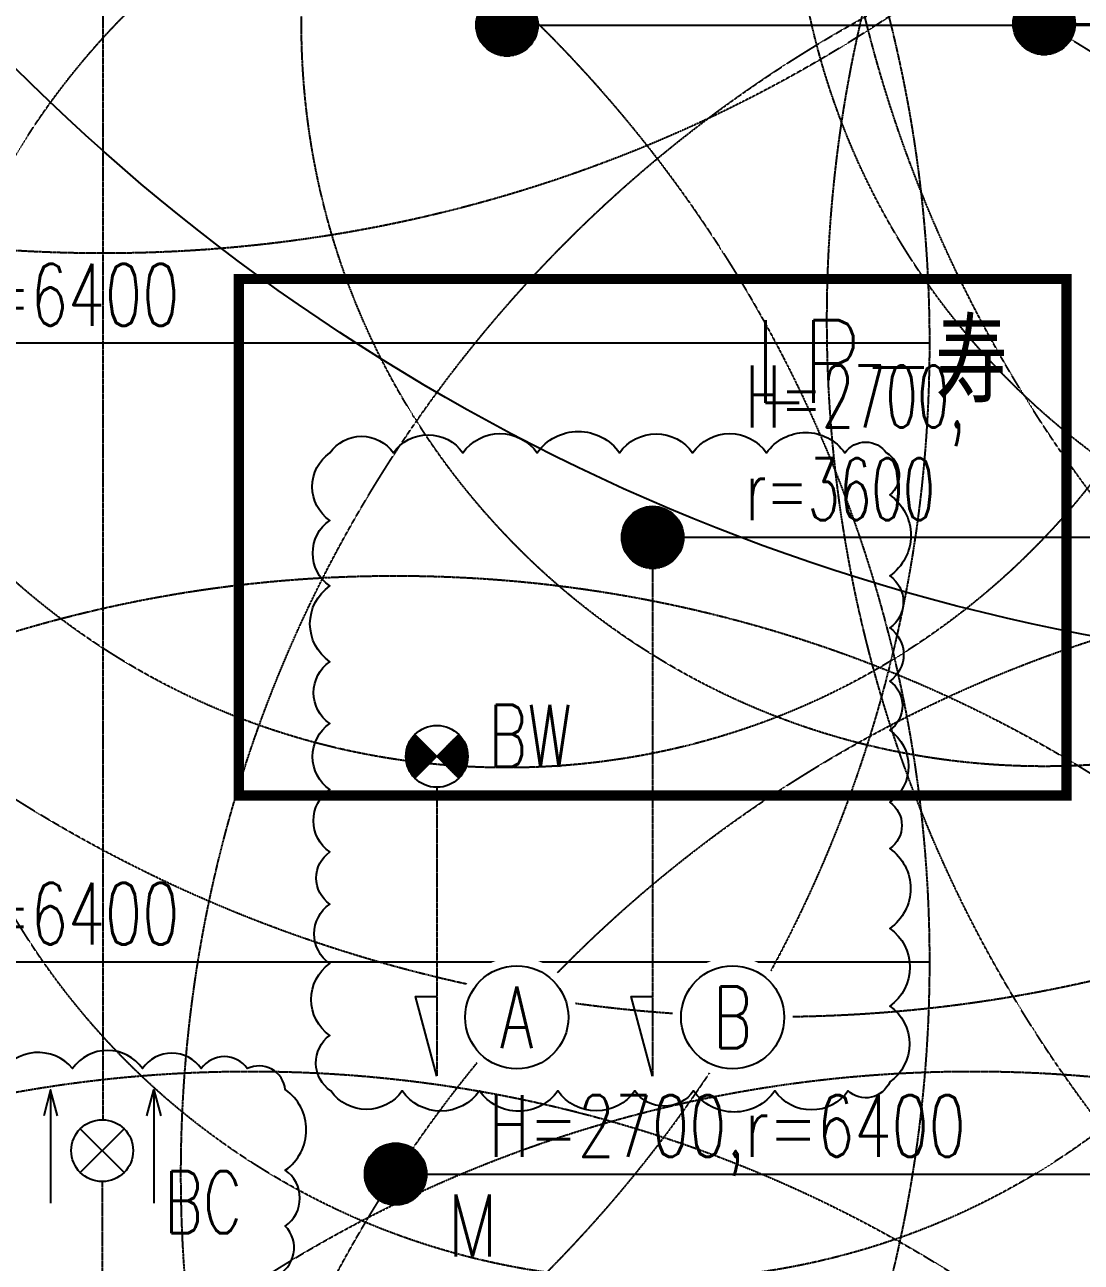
# Model space of a CAD drawing. Header units: millimetres. Extents: x 3825 to 176605, y 1457 to 56850.
# Drawn here: x 113627 to 118749, y 24426 to 30425 of the extents above; entities that cross this region are included whole.
import ezdxf
from ezdxf.enums import TextEntityAlignment as Align

# ---------------------------------------------------------------- set-up
doc = ezdxf.new("R2010")
doc.units = ezdxf.units.MM
doc.header["$LTSCALE"] = 0.2
doc.set_wipeout_variables(frame=1)
for name, pattern in [('CENTER', [50.8, 31.75, -6.35, 6.35, -6.35]), ('HIDDEN2', [4.7625, 3.175, -1.5875]), ('PHANTOM', [63.5, 31.75, -6.35, 6.35, -6.35, 6.35, -6.35])]:
    doc.linetypes.add(name, pattern=pattern)
doc.layers.get('Defpoints').update_dxf_attribs({"color": 5})
for name, color, linetype in [('1_シンボル', 2, 'Continuous'), ('1_回路番号', 4, 'Continuous'), ('1_文字', 3, 'Continuous'), ('1_範囲円', 7, 'HIDDEN2'), ('1_配線_1', 1, 'Continuous'), ('1_配線_4', 1, 'CENTER'), ('1_電源区画', 4, 'Continuous')]:
    doc.layers.add(name, color=color, linetype=linetype)
doc.layers.add('1_追加変更', color=10, linetype='Continuous', plot=False)
doc.layers.add('kakure', color=5, linetype='Continuous', plot=False)
doc.styles.get("Standard").update_dxf_attribs({"font": 'simplex.shx', "width": 0.8, "bigfont": 'extfont2.shx'})
pattern_1 = [(0, (-30500, -18700), (0, 3.175), [])]
pattern_2 = [(0, (-51500, -19500), (0, 3.175), [])]

# ---------------------------------------------------------------- blocks, each defined once
blk = doc.blocks.new('2_非常照明_埋込中天井（H2700R6400）')
at = {"layer": '1_シンボル', "linetype": 'ByBlock'}
h = blk.add_hatch(dxfattribs=at)
h.set_pattern_fill('LINE', color=256, style=0)
h.set_pattern_definition(pattern_1)
edge = h.paths.add_edge_path()
edge.add_arc((0, 0), 150, 0, 360)
blk.add_circle((0, 0), 150, dxfattribs=at)
at = {"layer": '1_範囲円'}
blk.add_circle((0, 0), 6400, dxfattribs=at)
at = {"layer": 'kakure'}
blk.add_line((0, 0), (6400, 0), dxfattribs=at)
at = {"layer": 'kakure', "width": 0.7}
blk.add_text('H=2700,r=6400', height=300, dxfattribs=at).set_placement((450.7, 232.9), align=Align.MIDDLE_LEFT)
blk = doc.blocks.new('2_非常照明_埋込中天井（H3000R6900）')
at = {"layer": '1_範囲円'}
blk.add_circle((0, 0), 6900, dxfattribs=at)
blk = doc.blocks.new('EL-避難口誘導灯')
at = {"linetype": 'ByBlock'}
h = blk.add_hatch(dxfattribs=at)
h.set_pattern_fill('LINE', color=0, style=0)
h.set_pattern_definition(pattern_2)
h.paths.add_polyline_path([(-106.1, 106.1), (0, 0), (106.1, 106.1, 0.414214)])
h = blk.add_hatch(dxfattribs=at)
h.set_pattern_fill('LINE', color=0, style=0)
h.set_pattern_definition(pattern_2)
h.paths.add_polyline_path([(-106.1, -106.1, 0.414214), (106.1, -106.1), (0, 0)])
at = {"color": 0, "linetype": 'ByBlock'}
for p, q in [((-106.1, 106.1), (106.1, -106.1)), ((-106.1, -106.1), (106.1, 106.1))]:
    blk.add_line(p, q, dxfattribs=at)
blk.add_circle((0, 0), 150, dxfattribs=at)
blk = doc.blocks.new('誘導灯-B')
at = {"color": 0, "linetype": 'ByBlock'}
for p, q in [((-106.1, 106.1), (106.1, -106.1)), ((-106.1, -106.1), (106.1, 106.1))]:
    blk.add_line(p, q, dxfattribs=at)
blk.add_circle((0, 0), 150, dxfattribs=at)
blk = doc.blocks.new('2_非常照明_埋込低天井（H2700R3600）')
at = {"layer": '1_シンボル', "linetype": 'ByBlock'}
h = blk.add_hatch(dxfattribs=at)
h.set_pattern_fill('LINE', color=256, style=0)
h.set_pattern_definition(pattern_1)
edge = h.paths.add_edge_path()
edge.add_arc((0, 0), 150, 0, 360)
blk.add_circle((0, 0), 150, dxfattribs=at)
at = {"layer": '1_範囲円'}
blk.add_circle((0, 0), 3600, dxfattribs=at)
at = {"layer": 'kakure'}
blk.add_line((0, 0), (3600, 0), dxfattribs=at)
at = {"layer": 'kakure', "width": 0.6}
for s, p in [('H=2700,', (450.7, 682.9)), ('r=3600', (450.7, 232.9))]:
    blk.add_text(s, height=300, dxfattribs=at).set_placement(p, align=Align.MIDDLE_LEFT)

msp = doc.modelspace()

# ---------------------------------------------------------------- linework, layer by layer
at = {"layer": '1_シンボル'}
for p, q in [((113752.6, 25262.1), (113752.6, 24712.1)), ((114252.6, 25262.1), (114252.6, 24712.1))]:
    msp.add_line(p, q, dxfattribs=at)
for points in [[(113786.2, 25136.5), (113752.6, 25262.1), (113718.9, 25136.5)], [(114218.9, 25136.5), (114252.6, 25262.1), (114286.2, 25136.5)]]:
    msp.add_lwpolyline(points, dxfattribs=at)
at = {"layer": '1_追加変更'}
msp.add_lwpolyline([(113505.4, 24357.8, 0.520567), (113708.7, 24357.8, 0.520567), (113943.8, 24357.8, 0.520567), (114263.1, 24357.8, 0.520567), (114614.4, 24357.8, 0.520567), (114843.7, 24357.8, 0.520567), (114890.3, 24601.4, 0.520567), (114890.3, 24872.6, 0.520567), (114890.3, 25262.9, 0.520567), (114706.1, 25364.9, 0.520567), (114483, 25364.9, 0.520567), (114197.6, 25364.9, 0.520567), (113858.9, 25364.9, 0.520567), (113505.4, 25335.9, 0.520567), (113505.4, 24968.7, 0.520567), (113505.4, 24583.2, 0.520567)], format="xyb", close=True, dxfattribs=at)
at = {"layer": '1_配線_1'}
for points in [[(115624.8, 25328.5), (115521.3, 25714.9), (115624.8, 25714.9)], [(116671, 25328.5), (116567.5, 25714.9), (116671, 25714.9)]]:
    msp.add_lwpolyline(points, dxfattribs=at)
at = {"layer": '1_配線_4'}
for p, q in [((114006.3, 31817.1), (114006.3, 25117)), ((116671, 27790.5), (116671, 25328.5)), ((115624.8, 26728.5), (115624.8, 25328.5)), ((115575, 24853.8), (120634.4, 24853.8)), ((114002.6, 24817.1), (114002.6, 23550.2))]:
    msp.add_line(p, q, dxfattribs=at)
at = {"layer": '1_電源区画', "linetype": 'PHANTOM', "const_width": 50}
msp.add_lwpolyline([(118677.3, 26688.5), (114664.8, 26688.5), (114664.8, 29192.5), (118677.3, 29192.5)], close=True, dxfattribs=at)
at = {"layer": 'Defpoints'}
for centre in [(120645, 37292.5), (114006.3, 31967.1), (113944.1, 25159.2)]:
    msp.add_circle(centre, 10000, dxfattribs=at)

# ---------------------------------------------------------------- block references
at = {"layer": '1_シンボル'}
for name, p in [('2_非常照明_埋込中天井（H3000R6900）', (114006.3, 36217.1)), ('2_非常照明_埋込中天井（H3000R6900）', (117249.8, 32515)), ('2_非常照明_埋込中天井（H2700R6400）', (123916, 31993.5)), ('2_非常照明_埋込中天井（H2700R6400）', (123916, 28993.5)), ('2_非常照明_埋込中天井（H2700R6400）', (111612.6, 28882.9)), ('2_非常照明_埋込低天井（H2700R3600）', (120949.8, 31240)), ('2_非常照明_埋込低天井（H2700R3600）', (115964.8, 30423.7)), ('2_非常照明_埋込低天井（H2700R3600）', (118568.5, 30430)), ('2_非常照明_埋込中天井（H2700R6400）', (111612.6, 25882.9)), ('2_非常照明_埋込低天井（H2700R3600）', (116671, 27940.5)), ('2_非常照明_埋込中天井（H2700R6400）', (115425, 24853.8)), ('2_非常照明_埋込中天井（H2700R6400）', (120784.4, 24853.8)), ('2_非常照明_埋込中天井（H2700R6400）', (115425, 21353.8)), ('2_非常照明_埋込中天井（H2700R6400）', (120784.4, 21353.8)), ('2_非常照明_埋込中天井（H2700R6400）', (125027.8, 19643.2)), ('2_非常照明_埋込中天井（H2700R6400）', (114720.8, 18951.5)), ('2_非常照明_埋込中天井（H2700R6400）', (118220.8, 18951.5))]:
    msp.add_blockref(name, p, dxfattribs=at)
at = {"layer": '1_シンボル', "linetype": 'Continuous', "lineweight": 0, "rotation": 270}
for name, p in [('EL-避難口誘導灯', (115624.8, 26878.5)), ('誘導灯-B', (114002.6, 24967.1))]:
    msp.add_blockref(name, p, dxfattribs=at)

# ---------------------------------------------------------------- texts
at = {"layer": '1_文字'}
for s, width, p in [('BW', 0.7, (115874.8, 26828.5)), ('BC', 0.7, (114302.6, 24567.1)), ('M', 0.8, (115675, 24453.8))]:
    msp.add_text(s, height=300, dxfattribs=dict(at, width=width)).set_placement(p)
at = {"layer": '1_電源区画', "width": 0.8}
msp.add_text('LP-寿', height=400, dxfattribs=at).set_placement((117777.3, 28792.5), align=Align.MIDDLE_CENTER)

# ---------------------------------------------------------------- next in the draw order: wipeouts: each hides what was drawn before it
for points in [[(116011.4, 25905.1), (116009.5, 25905.1), (116007.7, 25905.1), (116005.9, 25905), (116004, 25905), (116002.2, 25904.9), (116000.4, 25904.9), (115998.5, 25904.8), (115996.7, 25904.7), (115994.9, 25904.6), (115993, 25904.5), (115991.2, 25904.3), (115989.4, 25904.2), (115987.6, 25904.1), (115985.7, 25903.9), (115983.9, 25903.7), (115982.1, 25903.5), (115980.3, 25903.3), (115978.4, 25903.1), (115976.6, 25902.9), (115974.8, 25902.7), (115973, 25902.5), (115971.2, 25902.2), (115969.4, 25901.9), (115967.6, 25901.7), (115965.7, 25901.4), (115963.9, 25901.1), (115962.1, 25900.8), (115960.3, 25900.4), (115958.5, 25900.1), (115956.7, 25899.8), (115954.9, 25899.4), (115953.1, 25899.1), (115951.3, 25898.7), (115949.5, 25898.3), (115947.8, 25897.9), (115946, 25897.5), (115944.2, 25897.1), (115942.4, 25896.6), (115940.6, 25896.2), (115938.9, 25895.7), (115937.1, 25895.3), (115935.3, 25894.8), (115933.5, 25894.3), (115931.8, 25893.8), (115930, 25893.3), (115928.3, 25892.8), (115926.5, 25892.2), (115924.8, 25891.7), (115923, 25891.1), (115921.3, 25890.6), (115919.5, 25890), (115917.8, 25889.4), (115916.1, 25888.8), (115914.3, 25888.2), (115912.6, 25887.6), (115910.9, 25886.9), (115909.2, 25886.3), (115907.5, 25885.6), (115905.8, 25885), (115904.1, 25884.3), (115902.4, 25883.6), (115900.7, 25882.9), (115899, 25882.2), (115897.3, 25881.5), (115895.6, 25880.8), (115893.9, 25880), (115892.2, 25879.3), (115890.6, 25878.5), (115888.9, 25877.7), (115887.3, 25877), (115885.6, 25876.2), (115884, 25875.4), (115882.3, 25874.6), (115880.7, 25873.7), (115879, 25872.9), (115877.4, 25872.1), (115875.8, 25871.2), (115874.2, 25870.3), (115872.6, 25869.5), (115871, 25868.6), (115869.4, 25867.7), (115867.8, 25866.8), (115866.2, 25865.9), (115864.6, 25865), (115863, 25864), (115861.4, 25863.1), (115859.9, 25862.1), (115858.3, 25861.2), (115856.8, 25860.2), (115855.2, 25859.2), (115853.7, 25858.2), (115852.1, 25857.2), (115850.6, 25856.2), (115849.1, 25855.2), (115847.6, 25854.2), (115846.1, 25853.1), (115844.6, 25852.1), (115843.1, 25851), (115841.6, 25849.9), (115840.1, 25848.9), (115838.6, 25847.8), (115837.2, 25846.7), (115835.7, 25845.6), (115834.2, 25844.5), (115832.8, 25843.3), (115831.3, 25842.2), (115829.9, 25841.1), (115828.5, 25839.9), (115827.1, 25838.8), (115825.7, 25837.6), (115824.2, 25836.4), (115822.9, 25835.2), (115821.5, 25834), (115820.1, 25832.8), (115818.7, 25831.6), (115817.3, 25830.4), (115816, 25829.2), (115814.6, 25827.9), (115813.3, 25826.7), (115811.9, 25825.4), (115810.6, 25824.2), (115809.3, 25822.9), (115808, 25821.6), (115806.7, 25820.3), (115805.4, 25819), (115804.1, 25817.7), (115802.8, 25816.4), (115801.5, 25815.1), (115800.3, 25813.8), (115799, 25812.4), (115797.8, 25811.1), (115796.5, 25809.7), (115795.3, 25808.4), (115794.1, 25807), (115792.9, 25805.6), (115791.7, 25804.3), (115790.5, 25802.9), (115789.3, 25801.5), (115788.1, 25800.1), (115787, 25798.7), (115785.8, 25797.2), (115784.6, 25795.8), (115783.5, 25794.4), (115782.4, 25792.9), (115781.3, 25791.5), (115780.1, 25790), (115779, 25788.6), (115777.9, 25787.1), (115776.8, 25785.6), (115775.8, 25784.1), (115774.7, 25782.6), (115773.6, 25781.2), (115772.6, 25779.7), (115771.6, 25778.1), (115770.5, 25776.6), (115769.5, 25775.1), (115768.5, 25773.6), (115767.5, 25772), (115766.5, 25770.5), (115765.5, 25769), (115764.5, 25767.4), (115763.6, 25765.8), (115762.6, 25764.3), (115761.7, 25762.7), (115760.8, 25761.1), (115759.8, 25759.5), (115758.9, 25758), (115758, 25756.4), (115757.1, 25754.8), (115756.2, 25753.2), (115755.4, 25751.5), (115754.5, 25749.9), (115753.7, 25748.3), (115752.8, 25746.7), (115752, 25745), (115751.2, 25743.4), (115750.3, 25741.8), (115749.5, 25740.1), (115748.8, 25738.5), (115748, 25736.8), (115747.2, 25735.1), (115746.4, 25733.5), (115745.7, 25731.8), (115745, 25730.1), (115744.2, 25728.4), (115743.5, 25726.8), (115742.8, 25725.1), (115742.1, 25723.4), (115741.4, 25721.7), (115740.8, 25720), (115740.1, 25718.3), (115739.4, 25716.5), (115738.8, 25714.8), (115738.2, 25713.1), (115737.5, 25711.4), (115736.9, 25709.7), (115736.3, 25707.9), (115735.7, 25706.2), (115735.2, 25704.4), (115734.6, 25702.7), (115734, 25701), (115733.5, 25699.2), (115733, 25697.5), (115732.4, 25695.7), (115731.9, 25693.9), (115731.4, 25692.2), (115730.9, 25690.4), (115730.5, 25688.6), (115730, 25686.9), (115729.5, 25685.1), (115729.1, 25683.3), (115728.7, 25681.5), (115728.2, 25679.7), (115727.8, 25678), (115727.4, 25676.2), (115727, 25674.4), (115726.7, 25672.6), (115726.3, 25670.8), (115725.9, 25669), (115725.6, 25667.2), (115725.3, 25665.4), (115724.9, 25663.6), (115724.6, 25661.8), (115724.3, 25660), (115724.1, 25658.2), (115723.8, 25656.4), (115723.5, 25654.5), (115723.3, 25652.7), (115723, 25650.9), (115722.8, 25649.1), (115722.6, 25647.3), (115722.4, 25645.4), (115722.2, 25643.6), (115722, 25641.8), (115721.8, 25640), (115721.7, 25638.2), (115721.5, 25636.3), (115721.4, 25634.5), (115721.2, 25632.7), (115721.1, 25630.8), (115721, 25629), (115720.9, 25627.2), (115720.8, 25625.4), (115720.8, 25623.5), (115720.7, 25621.7), (115720.7, 25619.9), (115720.6, 25618), (115720.6, 25616.2), (115720.6, 25614.4), (115720.6, 25612.5), (115720.6, 25610.7), (115720.6, 25608.9), (115720.7, 25607), (115720.7, 25605.2), (115720.8, 25603.4), (115720.8, 25601.5), (115720.9, 25599.7), (115721, 25597.9), (115721.1, 25596), (115721.2, 25594.2), (115721.4, 25592.4), (115721.5, 25590.6), (115721.7, 25588.7), (115721.8, 25586.9), (115722, 25585.1), (115722.2, 25583.3), (115722.4, 25581.4), (115722.6, 25579.6), (115722.8, 25577.8), (115723, 25576), (115723.3, 25574.2), (115723.5, 25572.3), (115723.8, 25570.5), (115724.1, 25568.7), (115724.3, 25566.9), (115724.6, 25565.1), (115724.9, 25563.3), (115725.3, 25561.5), (115725.6, 25559.7), (115725.9, 25557.9), (115726.3, 25556.1), (115726.7, 25554.3), (115727, 25552.5), (115727.4, 25550.7), (115727.8, 25548.9), (115728.2, 25547.1), (115728.7, 25545.4), (115729.1, 25543.6), (115729.5, 25541.8), (115730, 25540), (115730.5, 25538.2), (115730.9, 25536.5), (115731.4, 25534.7), (115731.9, 25533), (115732.4, 25531.2), (115733, 25529.4), (115733.5, 25527.7), (115734, 25525.9), (115734.6, 25524.2), (115735.2, 25522.4), (115735.7, 25520.7), (115736.3, 25519), (115736.9, 25517.2), (115737.5, 25515.5), (115738.2, 25513.8), (115738.8, 25512.1), (115739.4, 25510.3), (115740.1, 25508.6), (115740.8, 25506.9), (115741.4, 25505.2), (115742.1, 25503.5), (115742.8, 25501.8), (115743.5, 25500.1), (115744.2, 25498.4), (115745, 25496.8), (115745.7, 25495.1), (115746.4, 25493.4), (115747.2, 25491.7), (115748, 25490.1), (115748.8, 25488.4), (115749.5, 25486.8), (115750.3, 25485.1), (115751.2, 25483.5), (115752, 25481.8), (115752.8, 25480.2), (115753.7, 25478.6), (115754.5, 25477), (115755.4, 25475.3), (115756.2, 25473.7), (115757.1, 25472.1), (115758, 25470.5), (115758.9, 25468.9), (115759.8, 25467.3), (115760.8, 25465.8), (115761.7, 25464.2), (115762.6, 25462.6), (115763.6, 25461), (115764.5, 25459.5), (115765.5, 25457.9), (115766.5, 25456.4), (115767.5, 25454.8), (115768.5, 25453.3), (115769.5, 25451.8), (115770.5, 25450.3), (115771.6, 25448.7), (115772.6, 25447.2), (115773.6, 25445.7), (115774.7, 25444.2), (115775.8, 25442.7), (115776.8, 25441.3), (115777.9, 25439.8), (115779, 25438.3), (115780.1, 25436.9), (115781.3, 25435.4), (115782.4, 25434), (115783.5, 25432.5), (115784.6, 25431.1), (115785.8, 25429.7), (115787, 25428.2), (115788.1, 25426.8), (115789.3, 25425.4), (115790.5, 25424), (115791.7, 25422.6), (115792.9, 25421.2), (115794.1, 25419.9), (115795.3, 25418.5), (115796.5, 25417.1), (115797.8, 25415.8), (115799, 25414.5), (115800.3, 25413.1), (115801.5, 25411.8), (115802.8, 25410.5), (115804.1, 25409.2), (115805.4, 25407.9), (115806.7, 25406.6), (115808, 25405.3), (115809.3, 25404), (115810.6, 25402.7), (115811.9, 25401.5), (115813.3, 25400.2), (115814.6, 25399), (115816, 25397.7), (115817.3, 25396.5), (115818.7, 25395.3), (115820.1, 25394.1), (115821.5, 25392.9), (115822.9, 25391.7), (115824.2, 25390.5), (115825.7, 25389.3), (115827.1, 25388.1), (115828.5, 25387), (115829.9, 25385.8), (115831.3, 25384.7), (115832.8, 25383.5), (115834.2, 25382.4), (115835.7, 25381.3), (115837.2, 25380.2), (115838.6, 25379.1), (115840.1, 25378), (115841.6, 25376.9), (115843.1, 25375.9), (115844.6, 25374.8), (115846.1, 25373.8), (115847.6, 25372.7), (115849.1, 25371.7), (115850.6, 25370.7), (115852.1, 25369.7), (115853.7, 25368.7), (115855.2, 25367.7), (115856.8, 25366.7), (115858.3, 25365.7), (115859.9, 25364.8), (115861.4, 25363.8), (115863, 25362.9), (115864.6, 25361.9), (115866.2, 25361), (115867.8, 25360.1), (115869.4, 25359.2), (115871, 25358.3), (115872.6, 25357.4), (115874.2, 25356.5), (115875.8, 25355.7), (115877.4, 25354.8), (115879, 25354), (115880.7, 25353.1), (115882.3, 25352.3), (115884, 25351.5), (115885.6, 25350.7), (115887.3, 25349.9), (115888.9, 25349.1), (115890.6, 25348.4), (115892.2, 25347.6), (115893.9, 25346.9), (115895.6, 25346.1), (115897.3, 25345.4), (115899, 25344.7), (115900.7, 25344), (115902.4, 25343.3), (115904.1, 25342.6), (115905.8, 25341.9), (115907.5, 25341.3), (115909.2, 25340.6), (115910.9, 25340), (115912.6, 25339.3), (115914.3, 25338.7), (115916.1, 25338.1), (115917.8, 25337.5), (115919.5, 25336.9), (115921.3, 25336.3), (115923, 25335.8), (115924.8, 25335.2), (115926.5, 25334.7), (115928.3, 25334.1), (115930, 25333.6), (115931.8, 25333.1), (115933.5, 25332.6), (115935.3, 25332.1), (115937.1, 25331.6), (115938.9, 25331.2), (115940.6, 25330.7), (115942.4, 25330.3), (115944.2, 25329.8), (115946, 25329.4), (115947.8, 25329), (115949.5, 25328.6), (115951.3, 25328.2), (115953.1, 25327.8), (115954.9, 25327.5), (115956.7, 25327.1), (115958.5, 25326.8), (115960.3, 25326.4), (115962.1, 25326.1), (115963.9, 25325.8), (115965.7, 25325.5), (115967.6, 25325.2), (115969.4, 25324.9), (115971.2, 25324.7), (115973, 25324.4), (115974.8, 25324.2), (115976.6, 25324), (115978.4, 25323.7), (115980.3, 25323.5), (115982.1, 25323.3), (115983.9, 25323.2), (115985.7, 25323), (115987.6, 25322.8), (115989.4, 25322.7), (115991.2, 25322.5), (115993, 25322.4), (115994.9, 25322.3), (115996.7, 25322.2), (115998.5, 25322.1), (116000.4, 25322), (116002.2, 25321.9), (116004, 25321.9), (116005.9, 25321.8), (116007.7, 25321.8), (116009.5, 25321.8), (116011.4, 25321.8), (116013.2, 25321.8), (116015, 25321.8), (116016.9, 25321.8), (116018.7, 25321.8), (116020.5, 25321.9), (116022.4, 25321.9), (116024.2, 25322), (116026, 25322.1), (116027.8, 25322.2), (116029.7, 25322.3), (116031.5, 25322.4), (116033.3, 25322.5), (116035.2, 25322.7), (116037, 25322.8), (116038.8, 25323), (116040.6, 25323.2), (116042.5, 25323.3), (116044.3, 25323.5), (116046.1, 25323.7), (116047.9, 25324), (116049.7, 25324.2), (116051.6, 25324.4), (116053.4, 25324.7), (116055.2, 25324.9), (116057, 25325.2), (116058.8, 25325.5), (116060.6, 25325.8), (116062.4, 25326.1), (116064.2, 25326.4), (116066, 25326.8), (116067.8, 25327.1), (116069.6, 25327.5), (116071.4, 25327.8), (116073.2, 25328.2), (116075, 25328.6), (116076.8, 25329), (116078.6, 25329.4), (116080.4, 25329.8), (116082.1, 25330.3), (116083.9, 25330.7), (116085.7, 25331.2), (116087.5, 25331.6), (116089.2, 25332.1), (116091, 25332.6), (116092.8, 25333.1), (116094.5, 25333.6), (116096.3, 25334.1), (116098, 25334.7), (116099.8, 25335.2), (116101.5, 25335.8), (116103.3, 25336.3), (116105, 25336.9), (116106.8, 25337.5), (116108.5, 25338.1), (116110.2, 25338.7), (116111.9, 25339.3), (116113.7, 25340), (116115.4, 25340.6), (116117.1, 25341.3), (116118.8, 25341.9), (116120.5, 25342.6), (116122.2, 25343.3), (116123.9, 25344), (116125.6, 25344.7), (116127.3, 25345.4), (116128.9, 25346.1), (116130.6, 25346.9), (116132.3, 25347.6), (116134, 25348.4), (116135.6, 25349.1), (116137.3, 25349.9), (116138.9, 25350.7), (116140.6, 25351.5), (116142.2, 25352.3), (116143.9, 25353.1), (116145.5, 25354), (116147.1, 25354.8), (116148.8, 25355.7), (116150.4, 25356.5), (116152, 25357.4), (116153.6, 25358.3), (116155.2, 25359.2), (116156.8, 25360.1), (116158.4, 25361), (116160, 25361.9), (116161.5, 25362.9), (116163.1, 25363.8), (116164.7, 25364.8), (116166.2, 25365.7), (116167.8, 25366.7), (116169.3, 25367.7), (116170.9, 25368.7), (116172.4, 25369.7), (116173.9, 25370.7), (116175.5, 25371.7), (116177, 25372.7), (116178.5, 25373.8), (116180, 25374.8), (116181.5, 25375.9), (116183, 25376.9), (116184.5, 25378), (116185.9, 25379.1), (116187.4, 25380.2), (116188.9, 25381.3), (116190.3, 25382.4), (116191.8, 25383.5), (116193.2, 25384.7), (116194.6, 25385.8), (116196.1, 25387), (116197.5, 25388.1), (116198.9, 25389.3), (116200.3, 25390.5), (116201.7, 25391.7), (116203.1, 25392.9), (116204.5, 25394.1), (116205.8, 25395.3), (116207.2, 25396.5), (116208.6, 25397.7), (116209.9, 25399), (116211.3, 25400.2), (116212.6, 25401.5), (116213.9, 25402.7), (116215.2, 25404), (116216.6, 25405.3), (116217.9, 25406.6), (116219.2, 25407.9), (116220.4, 25409.2), (116221.7, 25410.5), (116223, 25411.8), (116224.3, 25413.1), (116225.5, 25414.5), (116226.8, 25415.8), (116228, 25417.1), (116229.2, 25418.5), (116230.5, 25419.9), (116231.7, 25421.2), (116232.9, 25422.6), (116234.1, 25424), (116235.2, 25425.4), (116236.4, 25426.8), (116237.6, 25428.2), (116238.8, 25429.7), (116239.9, 25431.1), (116241, 25432.5), (116242.2, 25434), (116243.3, 25435.4), (116244.4, 25436.9), (116245.5, 25438.3), (116246.6, 25439.8), (116247.7, 25441.3), (116248.8, 25442.7), (116249.8, 25444.2), (116250.9, 25445.7), (116252, 25447.2), (116253, 25448.7), (116254, 25450.3), (116255, 25451.8), (116256.1, 25453.3), (116257.1, 25454.8), (116258, 25456.4), (116259, 25457.9), (116260, 25459.5), (116261, 25461), (116261.9, 25462.6), (116262.9, 25464.2), (116263.8, 25465.8), (116264.7, 25467.3), (116265.6, 25468.9), (116266.5, 25470.5), (116267.4, 25472.1), (116268.3, 25473.7), (116269.2, 25475.3), (116270, 25477), (116270.9, 25478.6), (116271.7, 25480.2), (116272.6, 25481.8), (116273.4, 25483.5), (116274.2, 25485.1), (116275, 25486.8), (116275.8, 25488.4), (116276.6, 25490.1), (116277.3, 25491.7), (116278.1, 25493.4), (116278.9, 25495.1), (116279.6, 25496.8), (116280.3, 25498.4), (116281, 25500.1), (116281.7, 25501.8), (116282.4, 25503.5), (116283.1, 25505.2), (116283.8, 25506.9), (116284.5, 25508.6), (116285.1, 25510.3), (116285.8, 25512.1), (116286.4, 25513.8), (116287, 25515.5), (116287.6, 25517.2), (116288.2, 25519), (116288.8, 25520.7), (116289.4, 25522.4), (116289.9, 25524.2), (116290.5, 25525.9), (116291, 25527.7), (116291.6, 25529.4), (116292.1, 25531.2), (116292.6, 25533), (116293.1, 25534.7), (116293.6, 25536.5), (116294.1, 25538.2), (116294.5, 25540), (116295, 25541.8), (116295.4, 25543.6), (116295.9, 25545.4), (116296.3, 25547.1), (116296.7, 25548.9), (116297.1, 25550.7), (116297.5, 25552.5), (116297.9, 25554.3), (116298.2, 25556.1), (116298.6, 25557.9), (116298.9, 25559.7), (116299.3, 25561.5), (116299.6, 25563.3), (116299.9, 25565.1), (116300.2, 25566.9), (116300.5, 25568.7), (116300.8, 25570.5), (116301, 25572.3), (116301.3, 25574.2), (116301.5, 25576), (116301.8, 25577.8), (116302, 25579.6), (116302.2, 25581.4), (116302.4, 25583.3), (116302.6, 25585.1), (116302.7, 25586.9), (116302.9, 25588.7), (116303, 25590.6), (116303.2, 25592.4), (116303.3, 25594.2), (116303.4, 25596), (116303.5, 25597.9), (116303.6, 25599.7), (116303.7, 25601.5), (116303.8, 25603.4), (116303.8, 25605.2), (116303.9, 25607), (116303.9, 25608.9), (116303.9, 25610.7), (116303.9, 25612.5), (116303.9, 25614.4), (116303.9, 25616.2), (116303.9, 25618), (116303.9, 25619.9), (116303.8, 25621.7), (116303.8, 25623.5), (116303.7, 25625.4), (116303.6, 25627.2), (116303.5, 25629), (116303.4, 25630.8), (116303.3, 25632.7), (116303.2, 25634.5), (116303, 25636.3), (116302.9, 25638.2), (116302.7, 25640), (116302.6, 25641.8), (116302.4, 25643.6), (116302.2, 25645.4), (116302, 25647.3), (116301.8, 25649.1), (116301.5, 25650.9), (116301.3, 25652.7), (116301, 25654.5), (116300.8, 25656.4), (116300.5, 25658.2), (116300.2, 25660), (116299.9, 25661.8), (116299.6, 25663.6), (116299.3, 25665.4), (116298.9, 25667.2), (116298.6, 25669), (116298.2, 25670.8), (116297.9, 25672.6), (116297.5, 25674.4), (116297.1, 25676.2), (116296.7, 25678), (116296.3, 25679.7), (116295.9, 25681.5), (116295.4, 25683.3), (116295, 25685.1), (116294.5, 25686.9), (116294.1, 25688.6), (116293.6, 25690.4), (116293.1, 25692.2), (116292.6, 25693.9), (116292.1, 25695.7), (116291.6, 25697.5), (116291, 25699.2), (116290.5, 25701), (116289.9, 25702.7), (116289.4, 25704.4), (116288.8, 25706.2), (116288.2, 25707.9), (116287.6, 25709.7), (116287, 25711.4), (116286.4, 25713.1), (116285.8, 25714.8), (116285.1, 25716.5), (116284.5, 25718.3), (116283.8, 25720), (116283.1, 25721.7), (116282.4, 25723.4), (116281.7, 25725.1), (116281, 25726.8), (116280.3, 25728.4), (116279.6, 25730.1), (116278.9, 25731.8), (116278.1, 25733.5), (116277.3, 25735.1), (116276.6, 25736.8), (116275.8, 25738.5), (116275, 25740.1), (116274.2, 25741.8), (116273.4, 25743.4), (116272.6, 25745), (116271.7, 25746.7), (116270.9, 25748.3), (116270, 25749.9), (116269.2, 25751.5), (116268.3, 25753.2), (116267.4, 25754.8), (116266.5, 25756.4), (116265.6, 25758), (116264.7, 25759.5), (116263.8, 25761.1), (116262.9, 25762.7), (116261.9, 25764.3), (116261, 25765.8), (116260, 25767.4), (116259, 25769), (116258, 25770.5), (116257.1, 25772), (116256.1, 25773.6), (116255, 25775.1), (116254, 25776.6), (116253, 25778.1), (116252, 25779.7), (116250.9, 25781.2), (116249.8, 25782.6), (116248.8, 25784.1), (116247.7, 25785.6), (116246.6, 25787.1), (116245.5, 25788.6), (116244.4, 25790), (116243.3, 25791.5), (116242.2, 25792.9), (116241, 25794.4), (116239.9, 25795.8), (116238.8, 25797.2), (116237.6, 25798.7), (116236.4, 25800.1), (116235.2, 25801.5), (116234.1, 25802.9), (116232.9, 25804.3), (116231.7, 25805.6), (116230.5, 25807), (116229.2, 25808.4), (116228, 25809.7), (116226.8, 25811.1), (116225.5, 25812.4), (116224.3, 25813.8), (116223, 25815.1), (116221.7, 25816.4), (116220.4, 25817.7), (116219.2, 25819), (116217.9, 25820.3), (116216.6, 25821.6), (116215.2, 25822.9), (116213.9, 25824.2), (116212.6, 25825.4), (116211.3, 25826.7), (116209.9, 25827.9), (116208.6, 25829.2), (116207.2, 25830.4), (116205.8, 25831.6), (116204.5, 25832.8), (116203.1, 25834), (116201.7, 25835.2), (116200.3, 25836.4), (116198.9, 25837.6), (116197.5, 25838.8), (116196.1, 25839.9), (116194.6, 25841.1), (116193.2, 25842.2), (116191.8, 25843.3), (116190.3, 25844.5), (116188.9, 25845.6), (116187.4, 25846.7), (116185.9, 25847.8), (116184.5, 25848.9), (116183, 25849.9), (116181.5, 25851), (116180, 25852.1), (116178.5, 25853.1), (116177, 25854.2), (116175.5, 25855.2), (116173.9, 25856.2), (116172.4, 25857.2), (116170.9, 25858.2), (116169.3, 25859.2), (116167.8, 25860.2), (116166.2, 25861.2), (116164.7, 25862.1), (116163.1, 25863.1), (116161.5, 25864), (116160, 25865), (116158.4, 25865.9), (116156.8, 25866.8), (116155.2, 25867.7), (116153.6, 25868.6), (116152, 25869.5), (116150.4, 25870.3), (116148.8, 25871.2), (116147.1, 25872.1), (116145.5, 25872.9), (116143.9, 25873.7), (116142.2, 25874.6), (116140.6, 25875.4), (116138.9, 25876.2), (116137.3, 25877), (116135.6, 25877.7), (116134, 25878.5), (116132.3, 25879.3), (116130.6, 25880), (116128.9, 25880.8), (116127.3, 25881.5), (116125.6, 25882.2), (116123.9, 25882.9), (116122.2, 25883.6), (116120.5, 25884.3), (116118.8, 25885), (116117.1, 25885.6), (116115.4, 25886.3), (116113.7, 25886.9), (116111.9, 25887.6), (116110.2, 25888.2), (116108.5, 25888.8), (116106.8, 25889.4), (116105, 25890), (116103.3, 25890.6), (116101.5, 25891.1), (116099.8, 25891.7), (116098, 25892.2), (116096.3, 25892.8), (116094.5, 25893.3), (116092.8, 25893.8), (116091, 25894.3), (116089.2, 25894.8), (116087.5, 25895.3), (116085.7, 25895.7), (116083.9, 25896.2), (116082.1, 25896.6), (116080.4, 25897.1), (116078.6, 25897.5), (116076.8, 25897.9), (116075, 25898.3), (116073.2, 25898.7), (116071.4, 25899.1), (116069.6, 25899.4), (116067.8, 25899.8), (116066, 25900.1), (116064.2, 25900.4), (116062.4, 25900.8), (116060.6, 25901.1), (116058.8, 25901.4), (116057, 25901.7), (116055.2, 25901.9), (116053.4, 25902.2), (116051.6, 25902.5), (116049.7, 25902.7), (116047.9, 25902.9), (116046.1, 25903.1), (116044.3, 25903.3), (116042.5, 25903.5), (116040.6, 25903.7), (116038.8, 25903.9), (116037, 25904.1), (116035.2, 25904.2), (116033.3, 25904.3), (116031.5, 25904.5), (116029.7, 25904.6), (116027.8, 25904.7), (116026, 25904.8), (116024.2, 25904.9), (116022.4, 25904.9), (116020.5, 25905), (116018.7, 25905), (116016.9, 25905.1), (116015, 25905.1), (116013.2, 25905.1)], [(117057.6, 25905.1), (117055.8, 25905.1), (117053.9, 25905.1), (117052.1, 25905), (117050.3, 25905), (117048.4, 25904.9), (117046.6, 25904.9), (117044.8, 25904.8), (117043, 25904.7), (117041.1, 25904.6), (117039.3, 25904.5), (117037.5, 25904.3), (117035.6, 25904.2), (117033.8, 25904.1), (117032, 25903.9), (117030.2, 25903.7), (117028.3, 25903.5), (117026.5, 25903.3), (117024.7, 25903.1), (117022.9, 25902.9), (117021.1, 25902.7), (117019.2, 25902.5), (117017.4, 25902.2), (117015.6, 25901.9), (117013.8, 25901.7), (117012, 25901.4), (117010.2, 25901.1), (117008.4, 25900.8), (117006.6, 25900.4), (117004.8, 25900.1), (117003, 25899.8), (117001.2, 25899.4), (116999.4, 25899.1), (116997.6, 25898.7), (116995.8, 25898.3), (116994, 25897.9), (116992.2, 25897.5), (116990.4, 25897.1), (116988.7, 25896.6), (116986.9, 25896.2), (116985.1, 25895.7), (116983.3, 25895.3), (116981.6, 25894.8), (116979.8, 25894.3), (116978, 25893.8), (116976.3, 25893.3), (116974.5, 25892.8), (116972.8, 25892.2), (116971, 25891.7), (116969.3, 25891.1), (116967.5, 25890.6), (116965.8, 25890), (116964, 25889.4), (116962.3, 25888.8), (116960.6, 25888.2), (116958.9, 25887.6), (116957.1, 25886.9), (116955.4, 25886.3), (116953.7, 25885.6), (116952, 25885), (116950.3, 25884.3), (116948.6, 25883.6), (116946.9, 25882.9), (116945.2, 25882.2), (116943.5, 25881.5), (116941.8, 25880.8), (116940.2, 25880), (116938.5, 25879.3), (116936.8, 25878.5), (116935.2, 25877.7), (116933.5, 25877), (116931.9, 25876.2), (116930.2, 25875.4), (116928.6, 25874.6), (116926.9, 25873.7), (116925.3, 25872.9), (116923.7, 25872.1), (116922, 25871.2), (116920.4, 25870.3), (116918.8, 25869.5), (116917.2, 25868.6), (116915.6, 25867.7), (116914, 25866.8), (116912.4, 25865.9), (116910.8, 25865), (116909.3, 25864), (116907.7, 25863.1), (116906.1, 25862.1), (116904.6, 25861.2), (116903, 25860.2), (116901.5, 25859.2), (116899.9, 25858.2), (116898.4, 25857.2), (116896.9, 25856.2), (116895.3, 25855.2), (116893.8, 25854.2), (116892.3, 25853.1), (116890.8, 25852.1), (116889.3, 25851), (116887.8, 25849.9), (116886.3, 25848.9), (116884.9, 25847.8), (116883.4, 25846.7), (116881.9, 25845.6), (116880.5, 25844.5), (116879, 25843.3), (116877.6, 25842.2), (116876.2, 25841.1), (116874.7, 25839.9), (116873.3, 25838.8), (116871.9, 25837.6), (116870.5, 25836.4), (116869.1, 25835.2), (116867.7, 25834), (116866.3, 25832.8), (116865, 25831.6), (116863.6, 25830.4), (116862.2, 25829.2), (116860.9, 25827.9), (116859.5, 25826.7), (116858.2, 25825.4), (116856.9, 25824.2), (116855.5, 25822.9), (116854.2, 25821.6), (116852.9, 25820.3), (116851.6, 25819), (116850.3, 25817.7), (116849.1, 25816.4), (116847.8, 25815.1), (116846.5, 25813.8), (116845.3, 25812.4), (116844, 25811.1), (116842.8, 25809.7), (116841.6, 25808.4), (116840.3, 25807), (116839.1, 25805.6), (116837.9, 25804.3), (116836.7, 25802.9), (116835.6, 25801.5), (116834.4, 25800.1), (116833.2, 25798.7), (116832, 25797.2), (116830.9, 25795.8), (116829.8, 25794.4), (116828.6, 25792.9), (116827.5, 25791.5), (116826.4, 25790), (116825.3, 25788.6), (116824.2, 25787.1), (116823.1, 25785.6), (116822, 25784.1), (116821, 25782.6), (116819.9, 25781.2), (116818.8, 25779.7), (116817.8, 25778.1), (116816.8, 25776.6), (116815.8, 25775.1), (116814.7, 25773.6), (116813.7, 25772), (116812.8, 25770.5), (116811.8, 25769), (116810.8, 25767.4), (116809.8, 25765.8), (116808.9, 25764.3), (116807.9, 25762.7), (116807, 25761.1), (116806.1, 25759.5), (116805.2, 25758), (116804.3, 25756.4), (116803.4, 25754.8), (116802.5, 25753.2), (116801.6, 25751.5), (116800.8, 25749.9), (116799.9, 25748.3), (116799.1, 25746.7), (116798.2, 25745), (116797.4, 25743.4), (116796.6, 25741.8), (116795.8, 25740.1), (116795, 25738.5), (116794.2, 25736.8), (116793.5, 25735.1), (116792.7, 25733.5), (116791.9, 25731.8), (116791.2, 25730.1), (116790.5, 25728.4), (116789.8, 25726.8), (116789.1, 25725.1), (116788.4, 25723.4), (116787.7, 25721.7), (116787, 25720), (116786.3, 25718.3), (116785.7, 25716.5), (116785, 25714.8), (116784.4, 25713.1), (116783.8, 25711.4), (116783.2, 25709.7), (116782.6, 25707.9), (116782, 25706.2), (116781.4, 25704.4), (116780.8, 25702.7), (116780.3, 25701), (116779.7, 25699.2), (116779.2, 25697.5), (116778.7, 25695.7), (116778.2, 25693.9), (116777.7, 25692.2), (116777.2, 25690.4), (116776.7, 25688.6), (116776.2, 25686.9), (116775.8, 25685.1), (116775.3, 25683.3), (116774.9, 25681.5), (116774.5, 25679.7), (116774.1, 25678), (116773.7, 25676.2), (116773.3, 25674.4), (116772.9, 25672.6), (116772.6, 25670.8), (116772.2, 25669), (116771.9, 25667.2), (116771.5, 25665.4), (116771.2, 25663.6), (116770.9, 25661.8), (116770.6, 25660), (116770.3, 25658.2), (116770, 25656.4), (116769.8, 25654.5), (116769.5, 25652.7), (116769.3, 25650.9), (116769, 25649.1), (116768.8, 25647.3), (116768.6, 25645.4), (116768.4, 25643.6), (116768.2, 25641.8), (116768.1, 25640), (116767.9, 25638.2), (116767.8, 25636.3), (116767.6, 25634.5), (116767.5, 25632.7), (116767.4, 25630.8), (116767.3, 25629), (116767.2, 25627.2), (116767.1, 25625.4), (116767, 25623.5), (116767, 25621.7), (116766.9, 25619.9), (116766.9, 25618), (116766.9, 25616.2), (116766.9, 25614.4), (116766.9, 25612.5), (116766.9, 25610.7), (116766.9, 25608.9), (116766.9, 25607), (116767, 25605.2), (116767, 25603.4), (116767.1, 25601.5), (116767.2, 25599.7), (116767.3, 25597.9), (116767.4, 25596), (116767.5, 25594.2), (116767.6, 25592.4), (116767.8, 25590.6), (116767.9, 25588.7), (116768.1, 25586.9), (116768.2, 25585.1), (116768.4, 25583.3), (116768.6, 25581.4), (116768.8, 25579.6), (116769, 25577.8), (116769.3, 25576), (116769.5, 25574.2), (116769.8, 25572.3), (116770, 25570.5), (116770.3, 25568.7), (116770.6, 25566.9), (116770.9, 25565.1), (116771.2, 25563.3), (116771.5, 25561.5), (116771.9, 25559.7), (116772.2, 25557.9), (116772.6, 25556.1), (116772.9, 25554.3), (116773.3, 25552.5), (116773.7, 25550.7), (116774.1, 25548.9), (116774.5, 25547.1), (116774.9, 25545.4), (116775.3, 25543.6), (116775.8, 25541.8), (116776.2, 25540), (116776.7, 25538.2), (116777.2, 25536.5), (116777.7, 25534.7), (116778.2, 25533), (116778.7, 25531.2), (116779.2, 25529.4), (116779.7, 25527.7), (116780.3, 25525.9), (116780.8, 25524.2), (116781.4, 25522.4), (116782, 25520.7), (116782.6, 25519), (116783.2, 25517.2), (116783.8, 25515.5), (116784.4, 25513.8), (116785, 25512.1), (116785.7, 25510.3), (116786.3, 25508.6), (116787, 25506.9), (116787.7, 25505.2), (116788.4, 25503.5), (116789.1, 25501.8), (116789.8, 25500.1), (116790.5, 25498.4), (116791.2, 25496.8), (116791.9, 25495.1), (116792.7, 25493.4), (116793.5, 25491.7), (116794.2, 25490.1), (116795, 25488.4), (116795.8, 25486.8), (116796.6, 25485.1), (116797.4, 25483.5), (116798.2, 25481.8), (116799.1, 25480.2), (116799.9, 25478.6), (116800.8, 25477), (116801.6, 25475.3), (116802.5, 25473.7), (116803.4, 25472.1), (116804.3, 25470.5), (116805.2, 25468.9), (116806.1, 25467.3), (116807, 25465.8), (116807.9, 25464.2), (116808.9, 25462.6), (116809.8, 25461), (116810.8, 25459.5), (116811.8, 25457.9), (116812.8, 25456.4), (116813.7, 25454.8), (116814.7, 25453.3), (116815.8, 25451.8), (116816.8, 25450.3), (116817.8, 25448.7), (116818.8, 25447.2), (116819.9, 25445.7), (116821, 25444.2), (116822, 25442.7), (116823.1, 25441.3), (116824.2, 25439.8), (116825.3, 25438.3), (116826.4, 25436.9), (116827.5, 25435.4), (116828.6, 25434), (116829.8, 25432.5), (116830.9, 25431.1), (116832, 25429.7), (116833.2, 25428.2), (116834.4, 25426.8), (116835.6, 25425.4), (116836.7, 25424), (116837.9, 25422.6), (116839.1, 25421.2), (116840.3, 25419.9), (116841.6, 25418.5), (116842.8, 25417.1), (116844, 25415.8), (116845.3, 25414.5), (116846.5, 25413.1), (116847.8, 25411.8), (116849.1, 25410.5), (116850.3, 25409.2), (116851.6, 25407.9), (116852.9, 25406.6), (116854.2, 25405.3), (116855.5, 25404), (116856.9, 25402.7), (116858.2, 25401.5), (116859.5, 25400.2), (116860.9, 25399), (116862.2, 25397.7), (116863.6, 25396.5), (116865, 25395.3), (116866.3, 25394.1), (116867.7, 25392.9), (116869.1, 25391.7), (116870.5, 25390.5), (116871.9, 25389.3), (116873.3, 25388.1), (116874.7, 25387), (116876.2, 25385.8), (116877.6, 25384.7), (116879, 25383.5), (116880.5, 25382.4), (116881.9, 25381.3), (116883.4, 25380.2), (116884.9, 25379.1), (116886.3, 25378), (116887.8, 25376.9), (116889.3, 25375.9), (116890.8, 25374.8), (116892.3, 25373.8), (116893.8, 25372.7), (116895.3, 25371.7), (116896.9, 25370.7), (116898.4, 25369.7), (116899.9, 25368.7), (116901.5, 25367.7), (116903, 25366.7), (116904.6, 25365.7), (116906.1, 25364.8), (116907.7, 25363.8), (116909.3, 25362.9), (116910.8, 25361.9), (116912.4, 25361), (116914, 25360.1), (116915.6, 25359.2), (116917.2, 25358.3), (116918.8, 25357.4), (116920.4, 25356.5), (116922, 25355.7), (116923.7, 25354.8), (116925.3, 25354), (116926.9, 25353.1), (116928.6, 25352.3), (116930.2, 25351.5), (116931.9, 25350.7), (116933.5, 25349.9), (116935.2, 25349.1), (116936.8, 25348.4), (116938.5, 25347.6), (116940.2, 25346.9), (116941.8, 25346.1), (116943.5, 25345.4), (116945.2, 25344.7), (116946.9, 25344), (116948.6, 25343.3), (116950.3, 25342.6), (116952, 25341.9), (116953.7, 25341.3), (116955.4, 25340.6), (116957.1, 25340), (116958.9, 25339.3), (116960.6, 25338.7), (116962.3, 25338.1), (116964, 25337.5), (116965.8, 25336.9), (116967.5, 25336.3), (116969.3, 25335.8), (116971, 25335.2), (116972.8, 25334.7), (116974.5, 25334.1), (116976.3, 25333.6), (116978, 25333.1), (116979.8, 25332.6), (116981.6, 25332.1), (116983.3, 25331.6), (116985.1, 25331.2), (116986.9, 25330.7), (116988.7, 25330.3), (116990.4, 25329.8), (116992.2, 25329.4), (116994, 25329), (116995.8, 25328.6), (116997.6, 25328.2), (116999.4, 25327.8), (117001.2, 25327.5), (117003, 25327.1), (117004.8, 25326.8), (117006.6, 25326.4), (117008.4, 25326.1), (117010.2, 25325.8), (117012, 25325.5), (117013.8, 25325.2), (117015.6, 25324.9), (117017.4, 25324.7), (117019.2, 25324.4), (117021.1, 25324.2), (117022.9, 25324), (117024.7, 25323.7), (117026.5, 25323.5), (117028.3, 25323.3), (117030.2, 25323.2), (117032, 25323), (117033.8, 25322.8), (117035.6, 25322.7), (117037.5, 25322.5), (117039.3, 25322.4), (117041.1, 25322.3), (117043, 25322.2), (117044.8, 25322.1), (117046.6, 25322), (117048.4, 25321.9), (117050.3, 25321.9), (117052.1, 25321.8), (117053.9, 25321.8), (117055.8, 25321.8), (117057.6, 25321.8), (117059.4, 25321.8), (117061.3, 25321.8), (117063.1, 25321.8), (117064.9, 25321.8), (117066.8, 25321.9), (117068.6, 25321.9), (117070.4, 25322), (117072.3, 25322.1), (117074.1, 25322.2), (117075.9, 25322.3), (117077.8, 25322.4), (117079.6, 25322.5), (117081.4, 25322.7), (117083.2, 25322.8), (117085.1, 25323), (117086.9, 25323.2), (117088.7, 25323.3), (117090.5, 25323.5), (117092.4, 25323.7), (117094.2, 25324), (117096, 25324.2), (117097.8, 25324.4), (117099.6, 25324.7), (117101.4, 25324.9), (117103.2, 25325.2), (117105.1, 25325.5), (117106.9, 25325.8), (117108.7, 25326.1), (117110.5, 25326.4), (117112.3, 25326.8), (117114.1, 25327.1), (117115.9, 25327.5), (117117.7, 25327.8), (117119.5, 25328.2), (117121.3, 25328.6), (117123, 25329), (117124.8, 25329.4), (117126.6, 25329.8), (117128.4, 25330.3), (117130.2, 25330.7), (117131.9, 25331.2), (117133.7, 25331.6), (117135.5, 25332.1), (117137.3, 25332.6), (117139, 25333.1), (117140.8, 25333.6), (117142.5, 25334.1), (117144.3, 25334.7), (117146, 25335.2), (117147.8, 25335.8), (117149.5, 25336.3), (117151.3, 25336.9), (117153, 25337.5), (117154.7, 25338.1), (117156.5, 25338.7), (117158.2, 25339.3), (117159.9, 25340), (117161.6, 25340.6), (117163.3, 25341.3), (117165, 25341.9), (117166.7, 25342.6), (117168.4, 25343.3), (117170.1, 25344), (117171.8, 25344.7), (117173.5, 25345.4), (117175.2, 25346.1), (117176.9, 25346.9), (117178.5, 25347.6), (117180.2, 25348.4), (117181.9, 25349.1), (117183.5, 25349.9), (117185.2, 25350.7), (117186.8, 25351.5), (117188.5, 25352.3), (117190.1, 25353.1), (117191.8, 25354), (117193.4, 25354.8), (117195, 25355.7), (117196.6, 25356.5), (117198.2, 25357.4), (117199.8, 25358.3), (117201.4, 25359.2), (117203, 25360.1), (117204.6, 25361), (117206.2, 25361.9), (117207.8, 25362.9), (117209.4, 25363.8), (117210.9, 25364.8), (117212.5, 25365.7), (117214, 25366.7), (117215.6, 25367.7), (117217.1, 25368.7), (117218.7, 25369.7), (117220.2, 25370.7), (117221.7, 25371.7), (117223.2, 25372.7), (117224.7, 25373.8), (117226.2, 25374.8), (117227.7, 25375.9), (117229.2, 25376.9), (117230.7, 25378), (117232.2, 25379.1), (117233.6, 25380.2), (117235.1, 25381.3), (117236.6, 25382.4), (117238, 25383.5), (117239.5, 25384.7), (117240.9, 25385.8), (117242.3, 25387), (117243.7, 25388.1), (117245.1, 25389.3), (117246.6, 25390.5), (117247.9, 25391.7), (117249.3, 25392.9), (117250.7, 25394.1), (117252.1, 25395.3), (117253.5, 25396.5), (117254.8, 25397.7), (117256.2, 25399), (117257.5, 25400.2), (117258.9, 25401.5), (117260.2, 25402.7), (117261.5, 25404), (117262.8, 25405.3), (117264.1, 25406.6), (117265.4, 25407.9), (117266.7, 25409.2), (117268, 25410.5), (117269.3, 25411.8), (117270.5, 25413.1), (117271.8, 25414.5), (117273, 25415.8), (117274.3, 25417.1), (117275.5, 25418.5), (117276.7, 25419.9), (117277.9, 25421.2), (117279.1, 25422.6), (117280.3, 25424), (117281.5, 25425.4), (117282.7, 25426.8), (117283.8, 25428.2), (117285, 25429.7), (117286.2, 25431.1), (117287.3, 25432.5), (117288.4, 25434), (117289.5, 25435.4), (117290.7, 25436.9), (117291.8, 25438.3), (117292.9, 25439.8), (117293.9, 25441.3), (117295, 25442.7), (117296.1, 25444.2), (117297.2, 25445.7), (117298.2, 25447.2), (117299.2, 25448.7), (117300.3, 25450.3), (117301.3, 25451.8), (117302.3, 25453.3), (117303.3, 25454.8), (117304.3, 25456.4), (117305.3, 25457.9), (117306.2, 25459.5), (117307.2, 25461), (117308.2, 25462.6), (117309.1, 25464.2), (117310, 25465.8), (117311, 25467.3), (117311.9, 25468.9), (117312.8, 25470.5), (117313.7, 25472.1), (117314.6, 25473.7), (117315.4, 25475.3), (117316.3, 25477), (117317.1, 25478.6), (117318, 25480.2), (117318.8, 25481.8), (117319.6, 25483.5), (117320.5, 25485.1), (117321.3, 25486.8), (117322, 25488.4), (117322.8, 25490.1), (117323.6, 25491.7), (117324.4, 25493.4), (117325.1, 25495.1), (117325.8, 25496.8), (117326.6, 25498.4), (117327.3, 25500.1), (117328, 25501.8), (117328.7, 25503.5), (117329.4, 25505.2), (117330, 25506.9), (117330.7, 25508.6), (117331.4, 25510.3), (117332, 25512.1), (117332.6, 25513.8), (117333.3, 25515.5), (117333.9, 25517.2), (117334.5, 25519), (117335.1, 25520.7), (117335.6, 25522.4), (117336.2, 25524.2), (117336.8, 25525.9), (117337.3, 25527.7), (117337.8, 25529.4), (117338.4, 25531.2), (117338.9, 25533), (117339.4, 25534.7), (117339.9, 25536.5), (117340.3, 25538.2), (117340.8, 25540), (117341.3, 25541.8), (117341.7, 25543.6), (117342.1, 25545.4), (117342.6, 25547.1), (117343, 25548.9), (117343.4, 25550.7), (117343.8, 25552.5), (117344.1, 25554.3), (117344.5, 25556.1), (117344.9, 25557.9), (117345.2, 25559.7), (117345.5, 25561.5), (117345.8, 25563.3), (117346.2, 25565.1), (117346.5, 25566.9), (117346.7, 25568.7), (117347, 25570.5), (117347.3, 25572.3), (117347.5, 25574.2), (117347.8, 25576), (117348, 25577.8), (117348.2, 25579.6), (117348.4, 25581.4), (117348.6, 25583.3), (117348.8, 25585.1), (117349, 25586.9), (117349.1, 25588.7), (117349.3, 25590.6), (117349.4, 25592.4), (117349.6, 25594.2), (117349.7, 25596), (117349.8, 25597.9), (117349.9, 25599.7), (117349.9, 25601.5), (117350, 25603.4), (117350.1, 25605.2), (117350.1, 25607), (117350.2, 25608.9), (117350.2, 25610.7), (117350.2, 25612.5), (117350.2, 25614.4), (117350.2, 25616.2), (117350.2, 25618), (117350.1, 25619.9), (117350.1, 25621.7), (117350, 25623.5), (117349.9, 25625.4), (117349.9, 25627.2), (117349.8, 25629), (117349.7, 25630.8), (117349.6, 25632.7), (117349.4, 25634.5), (117349.3, 25636.3), (117349.1, 25638.2), (117349, 25640), (117348.8, 25641.8), (117348.6, 25643.6), (117348.4, 25645.4), (117348.2, 25647.3), (117348, 25649.1), (117347.8, 25650.9), (117347.5, 25652.7), (117347.3, 25654.5), (117347, 25656.4), (117346.7, 25658.2), (117346.5, 25660), (117346.2, 25661.8), (117345.8, 25663.6), (117345.5, 25665.4), (117345.2, 25667.2), (117344.9, 25669), (117344.5, 25670.8), (117344.1, 25672.6), (117343.8, 25674.4), (117343.4, 25676.2), (117343, 25678), (117342.6, 25679.7), (117342.1, 25681.5), (117341.7, 25683.3), (117341.3, 25685.1), (117340.8, 25686.9), (117340.3, 25688.6), (117339.9, 25690.4), (117339.4, 25692.2), (117338.9, 25693.9), (117338.4, 25695.7), (117337.8, 25697.5), (117337.3, 25699.2), (117336.8, 25701), (117336.2, 25702.7), (117335.6, 25704.4), (117335.1, 25706.2), (117334.5, 25707.9), (117333.9, 25709.7), (117333.3, 25711.4), (117332.6, 25713.1), (117332, 25714.8), (117331.4, 25716.5), (117330.7, 25718.3), (117330, 25720), (117329.4, 25721.7), (117328.7, 25723.4), (117328, 25725.1), (117327.3, 25726.8), (117326.6, 25728.4), (117325.8, 25730.1), (117325.1, 25731.8), (117324.4, 25733.5), (117323.6, 25735.1), (117322.8, 25736.8), (117322, 25738.5), (117321.3, 25740.1), (117320.5, 25741.8), (117319.6, 25743.4), (117318.8, 25745), (117318, 25746.7), (117317.1, 25748.3), (117316.3, 25749.9), (117315.4, 25751.5), (117314.6, 25753.2), (117313.7, 25754.8), (117312.8, 25756.4), (117311.9, 25758), (117311, 25759.5), (117310, 25761.1), (117309.1, 25762.7), (117308.2, 25764.3), (117307.2, 25765.8), (117306.2, 25767.4), (117305.3, 25769), (117304.3, 25770.5), (117303.3, 25772), (117302.3, 25773.6), (117301.3, 25775.1), (117300.3, 25776.6), (117299.2, 25778.1), (117298.2, 25779.7), (117297.2, 25781.2), (117296.1, 25782.6), (117295, 25784.1), (117293.9, 25785.6), (117292.9, 25787.1), (117291.8, 25788.6), (117290.7, 25790), (117289.5, 25791.5), (117288.4, 25792.9), (117287.3, 25794.4), (117286.2, 25795.8), (117285, 25797.2), (117283.8, 25798.7), (117282.7, 25800.1), (117281.5, 25801.5), (117280.3, 25802.9), (117279.1, 25804.3), (117277.9, 25805.6), (117276.7, 25807), (117275.5, 25808.4), (117274.3, 25809.7), (117273, 25811.1), (117271.8, 25812.4), (117270.5, 25813.8), (117269.3, 25815.1), (117268, 25816.4), (117266.7, 25817.7), (117265.4, 25819), (117264.1, 25820.3), (117262.8, 25821.6), (117261.5, 25822.9), (117260.2, 25824.2), (117258.9, 25825.4), (117257.5, 25826.7), (117256.2, 25827.9), (117254.8, 25829.2), (117253.5, 25830.4), (117252.1, 25831.6), (117250.7, 25832.8), (117249.3, 25834), (117247.9, 25835.2), (117246.6, 25836.4), (117245.1, 25837.6), (117243.7, 25838.8), (117242.3, 25839.9), (117240.9, 25841.1), (117239.5, 25842.2), (117238, 25843.3), (117236.6, 25844.5), (117235.1, 25845.6), (117233.6, 25846.7), (117232.2, 25847.8), (117230.7, 25848.9), (117229.2, 25849.9), (117227.7, 25851), (117226.2, 25852.1), (117224.7, 25853.1), (117223.2, 25854.2), (117221.7, 25855.2), (117220.2, 25856.2), (117218.7, 25857.2), (117217.1, 25858.2), (117215.6, 25859.2), (117214, 25860.2), (117212.5, 25861.2), (117210.9, 25862.1), (117209.4, 25863.1), (117207.8, 25864), (117206.2, 25865), (117204.6, 25865.9), (117203, 25866.8), (117201.4, 25867.7), (117199.8, 25868.6), (117198.2, 25869.5), (117196.6, 25870.3), (117195, 25871.2), (117193.4, 25872.1), (117191.8, 25872.9), (117190.1, 25873.7), (117188.5, 25874.6), (117186.8, 25875.4), (117185.2, 25876.2), (117183.5, 25877), (117181.9, 25877.7), (117180.2, 25878.5), (117178.5, 25879.3), (117176.9, 25880), (117175.2, 25880.8), (117173.5, 25881.5), (117171.8, 25882.2), (117170.1, 25882.9), (117168.4, 25883.6), (117166.7, 25884.3), (117165, 25885), (117163.3, 25885.6), (117161.6, 25886.3), (117159.9, 25886.9), (117158.2, 25887.6), (117156.5, 25888.2), (117154.7, 25888.8), (117153, 25889.4), (117151.3, 25890), (117149.5, 25890.6), (117147.8, 25891.1), (117146, 25891.7), (117144.3, 25892.2), (117142.5, 25892.8), (117140.8, 25893.3), (117139, 25893.8), (117137.3, 25894.3), (117135.5, 25894.8), (117133.7, 25895.3), (117131.9, 25895.7), (117130.2, 25896.2), (117128.4, 25896.6), (117126.6, 25897.1), (117124.8, 25897.5), (117123, 25897.9), (117121.3, 25898.3), (117119.5, 25898.7), (117117.7, 25899.1), (117115.9, 25899.4), (117114.1, 25899.8), (117112.3, 25900.1), (117110.5, 25900.4), (117108.7, 25900.8), (117106.9, 25901.1), (117105.1, 25901.4), (117103.2, 25901.7), (117101.4, 25901.9), (117099.6, 25902.2), (117097.8, 25902.5), (117096, 25902.7), (117094.2, 25902.9), (117092.4, 25903.1), (117090.5, 25903.3), (117088.7, 25903.5), (117086.9, 25903.7), (117085.1, 25903.9), (117083.2, 25904.1), (117081.4, 25904.2), (117079.6, 25904.3), (117077.8, 25904.5), (117075.9, 25904.6), (117074.1, 25904.7), (117072.3, 25904.8), (117070.4, 25904.9), (117068.6, 25904.9), (117066.8, 25905), (117064.9, 25905), (117063.1, 25905.1), (117061.3, 25905.1), (117059.4, 25905.1)]]:
    msp.add_wipeout(points)

# ---------------------------------------------------------------- next in the draw order: linework, layer by layer
at = {"layer": '1_回路番号'}
for centre in [(116012.3, 25613.4), (117058.5, 25613.4)]:
    msp.add_circle(centre, 250, dxfattribs=at)
at = {"layer": '1_追加変更'}
msp.add_lwpolyline([(115105.6, 28349.5, -0.520567), (115414.3, 28349.5, -0.520567), (115750.8, 28349.5, -0.520567), (116110.9, 28349.5, -0.520567), (116510.6, 28349.5, -0.520567), (116864.8, 28349.5, -0.520567), (117223.2, 28349.5, -0.520567), (117602.9, 28349.5, -0.520567), (117804.3, 28349.5, -0.520567), (117820.4, 28145.8, -0.520567), (117820.4, 27753.1, -0.520567), (117820.4, 27501.4, -0.520567), (117820.4, 27243, -0.520567), (117820.4, 27005.5, -0.520567), (117820.4, 26655.9, -0.520567), (117820.4, 26431.4, -0.520567), (117820.4, 26044.6, -0.520567), (117820.4, 25668.2, -0.520567), (117820.4, 25300.5, -0.520567), (117618.3, 25256.7, -0.520567), (117263.1, 25256.7, -0.520567), (116869.2, 25256.7, -0.520567), (116584.6, 25256.7, -0.520567), (116211.2, 25256.7, -0.520567), (115831.2, 25256.7, -0.520567), (115456.4, 25256.7, -0.520567), (115111.2, 25256.7, -0.520567), (115105.6, 25526, -0.520567), (115105.6, 25873.7, -0.520567), (115105.6, 26162.4, -0.520567), (115105.6, 26415.2, -0.520567), (115105.6, 26717.3, -0.520567), (115105.6, 27037.2, -0.520567), (115105.6, 27337, -0.520567), (115105.6, 27704.8, -0.520567), (115105.6, 28022, -0.520567)], format="xyb", close=True, dxfattribs=at)

# ---------------------------------------------------------------- next in the draw order: texts
at = {"layer": '1_回路番号', "linetype": 'Continuous', "lineweight": 0, "width": 0.7}
for s, p in [('A', (116012.3, 25613.4)), ('B', (117058.5, 25613.4))]:
    msp.add_text(s, height=300, dxfattribs=at).set_placement(p, align=Align.MIDDLE)

doc.saveas('drawing.dxf')
